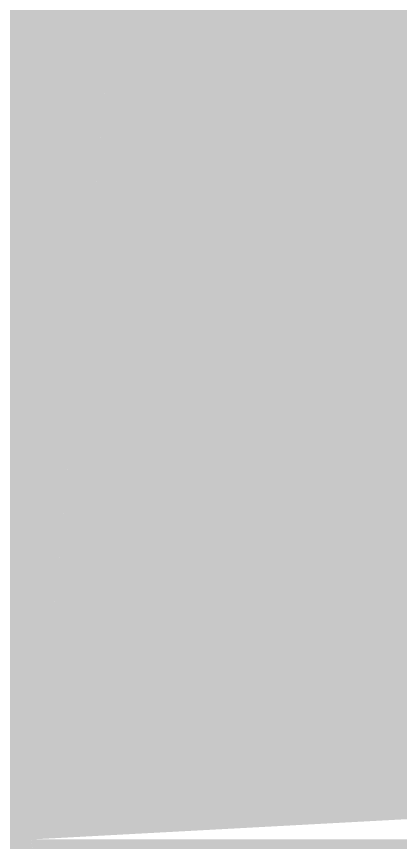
# Model space of a CAD drawing. Header units: inches. Extents: x -1460 to -268, y -77 to 274.
# Drawn here: x -624.757 to -624.264, y 13.912 to 14.973 of the extents above; entities that cross this region are included whole.
import ezdxf

# ---------------------------------------------------------------- set-up
doc = ezdxf.new("R2010")
doc.units = ezdxf.units.IN
doc.header["$MEASUREMENT"] = 0
doc.layers.add('Q-SPCQ', color=91, linetype='Continuous', lineweight=9)

# ---------------------------------------------------------------- blocks, each defined once
blk = doc.blocks.new('Bicycle_4878 - Bicycle_4878-776584-Elevation - South')
at = {"layer": 'Q-SPCQ'}
h = blk.add_hatch(color=256, dxfattribs=at)
h.paths.add_polyline_path([(1108.6487, 13.9162), (1108.8793, 16.2573), (1109.5621, 18.5084), (1110.6711, 20.5831), (1112.1634, 22.4015), (1113.9819, 23.8939), (1116.0565, 25.0028), (1118.3076, 25.6857), (1120.6487, 25.9162), (1123.0458, 25.6687), (1124.8376, 25.1251), (1125.0121, 25.6046), (1124.1361, 25.9199), (1122.6161, 26.2452), (1121.0665, 26.4092), (1118.8737, 26.2896), (1117.1613, 25.9199), (1115.5174, 25.3145), (1114.208, 24.6232), (1112.9874, 23.7932), (1111.766, 22.6779), (1110.8408, 21.6657), (1109.4499, 19.4458), (1108.8356, 17.9975), (1108.3293, 16.0335), (1108.1657, 13.9162), (1108.5485, 13.9162)], flags=0)
h.paths.add_polyline_path([(1133.1396, 14.0397), (1133.0165, 15.7088), (1132.5902, 17.5301), (1132.1792, 18.727), (1131.3457, 20.3407), (1130.6221, 21.4397), (1129.5437, 22.6779), (1128.31, 23.7932), (1126.854, 24.7672), (1125.5287, 25.4187), (1125.2409, 25.5023), (1125.0772, 25.0525), (1125.2409, 25.0028), (1127.3155, 23.8939), (1129.134, 22.4015), (1130.6263, 20.5831), (1131.7353, 18.5084), (1132.4181, 16.2573), (1132.6616, 14.0397), (1133.1237, 14.0397)], flags=0)
h = blk.add_hatch(color=256, dxfattribs=at)
h.paths.add_polyline_path([(1108.6487, 13.9162), (1109.1508, 13.9433), (1109.3175, 16.0915), (1109.7451, 17.5755), (1110.11, 18.5084), (1110.7828, 19.8256), (1111.8937, 21.3537), (1112.89, 22.4046), (1114.0038, 23.3065), (1115.2823, 24.0827), (1116.729, 24.7276), (1118.3076, 25.1673), (1119.5215, 25.3609), (1121.1647, 25.4046), (1122.59, 25.2548), (1124.0361, 24.903), (1124.6717, 24.6695), (1124.8376, 25.1251), (1122.9898, 25.6857), (1120.6487, 25.9162), (1118.3076, 25.6857), (1116.0565, 25.0028), (1113.9819, 23.8939), (1112.1634, 22.4015), (1110.6711, 20.5831), (1109.5621, 18.5084), (1108.8793, 16.2573), (1108.658, 14.0106)], flags=0)
h.paths.add_polyline_path([(1132.6365, 14.0397), (1132.4181, 16.2573), (1131.7353, 18.5084), (1130.6263, 20.5831), (1129.1302, 22.4046), (1127.3155, 23.8939), (1125.2409, 25.0028), (1125.0772, 25.0525), (1124.9064, 24.5833), (1125.5095, 24.3429), (1126.7298, 23.6769), (1128.4103, 22.4015), (1129.6355, 21.0738), (1130.5146, 19.8256), (1131.2528, 18.3805), (1131.7133, 17.08), (1131.9799, 16.0915), (1132.1552, 14.0398), (1132.5139, 14.0398)], flags=0)
for points in [[(1120.2309, 1.4232), (1122.5074, 1.561), (1124.1361, 1.9126), (1125.78, 2.518), (1127.0894, 3.2093), (1128.3175, 4.046), (1129.6355, 5.2684), (1130.4566, 6.1667), (1131.8475, 8.3867), (1132.4618, 9.835), (1132.9681, 11.7989), (1133.1221, 13.7922), (1132.6364, 13.7912), (1132.4057, 11.5342), (1131.7353, 9.324), (1130.6263, 7.2494), (1129.0272, 5.3433), (1127.3155, 3.9386), (1125.2409, 2.8297), (1122.9898, 2.1468), (1120.6487, 1.9162), (1118.3076, 2.1468), (1115.9868, 2.8669), (1113.9819, 3.9386), (1112.1634, 5.4309), (1110.6711, 7.2494), (1109.5621, 9.324), (1108.8793, 11.5751), (1108.6487, 13.9162), (1108.1487, 13.9162), (1108.2809, 12.1236), (1108.7093, 10.296), (1109.1182, 9.1055), (1109.9517, 7.4918), (1110.6711, 6.3978), (1111.6283, 5.2679), (1113.1379, 3.9386), (1114.4434, 3.0652), (1115.7687, 2.4138), (1117.1613, 1.9126), (1118.6813, 1.5872), (1119.092, 1.5438)], [(1120.6487, 1.9162), (1123.0458, 2.1638), (1125.3106, 2.8669), (1127.3155, 3.9386), (1129.134, 5.4309), (1130.6263, 7.2494), (1131.7353, 9.324), (1132.4181, 11.5751), (1132.6365, 13.7922), (1132.139, 13.7912), (1131.9799, 11.741), (1131.5523, 10.257), (1131.1874, 9.324), (1130.5146, 8.0068), (1129.4291, 6.5055), (1128.282, 5.3263), (1127.2936, 4.5259), (1125.9059, 3.7011), (1124.3637, 3.0442), (1123.0458, 2.6741), (1121.7278, 2.4703), (1120.1327, 2.4278), (1118.7074, 2.5776), (1117.2613, 2.9295), (1115.893, 3.4321), (1114.5676, 4.1556), (1112.89, 5.4278), (1111.7591, 6.6207), (1110.7196, 8.1304), (1110.0446, 9.452), (1109.5841, 10.7524), (1109.3175, 11.741), (1109.1317, 13.9162), (1108.6487, 13.9162), (1108.8917, 11.5342), (1109.5621, 9.324), (1110.6711, 7.2494), (1112.2702, 5.3433), (1113.9819, 3.9386), (1116.0565, 2.8297), (1118.3076, 2.1468), (1120.4099, 1.9397)]]:
    blk.add_hatch(color=256, dxfattribs=at).paths.add_polyline_path(points, flags=0)

msp = doc.modelspace()

# ---------------------------------------------------------------- block references
at = {"layer": 'Q-SPCQ'}
msp.add_blockref('Bicycle_4878 - Bicycle_4878-776584-Elevation - South', (-1733.3868, 0), dxfattribs=at)

doc.saveas('drawing.dxf')
